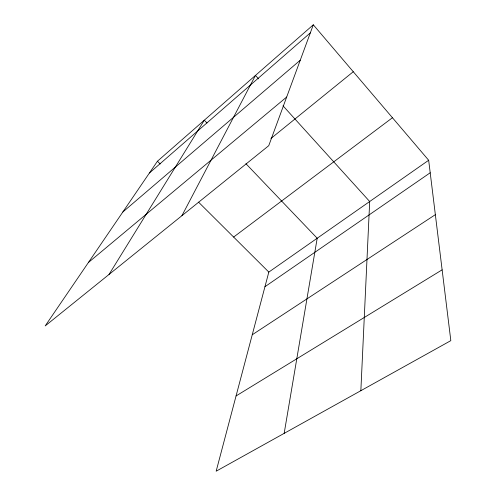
<?xml version="1.0" encoding="UTF-8"?>
<svg xmlns="http://www.w3.org/2000/svg" width="496" height="496" viewBox="0 0 496 496"><rect width="100%" height="100%" fill="white"/><g stroke="black" fill="none" stroke-linecap="round" stroke-linejoin="round"><path stroke-width="0.74" d="M360.852 390.699L369.694 201.512L283.005 105.815M284.165 433.368L317.198 238.241L245.923 163.711M428.668 160.258L268.82 272.087L216.163 471.2L450.827 340.64L428.668 160.258L313.305 24.8L157.437 161.231L45.173 325.94L268.745 145.688L313.305 24.8M181.927 215.686L255.471 75.423L258.59 78.864M109.015 274.474L204.315 120.199L206.987 122.989M149.414 173.005L310.329 32.866M122.822 212.021L300.254 60.208M88.393 262.527L286.682 97.024M270.915 138.502L353.27 71.728M233.635 237.063L392.448 117.732M264.951 286.719L430.206 172.775M252.247 334.763L435.352 214.663M236.065 395.951L442.128 269.836M157.437 161.231L160.177 163.959M198.543 202.139L268.82 272.087"/></g></svg>
